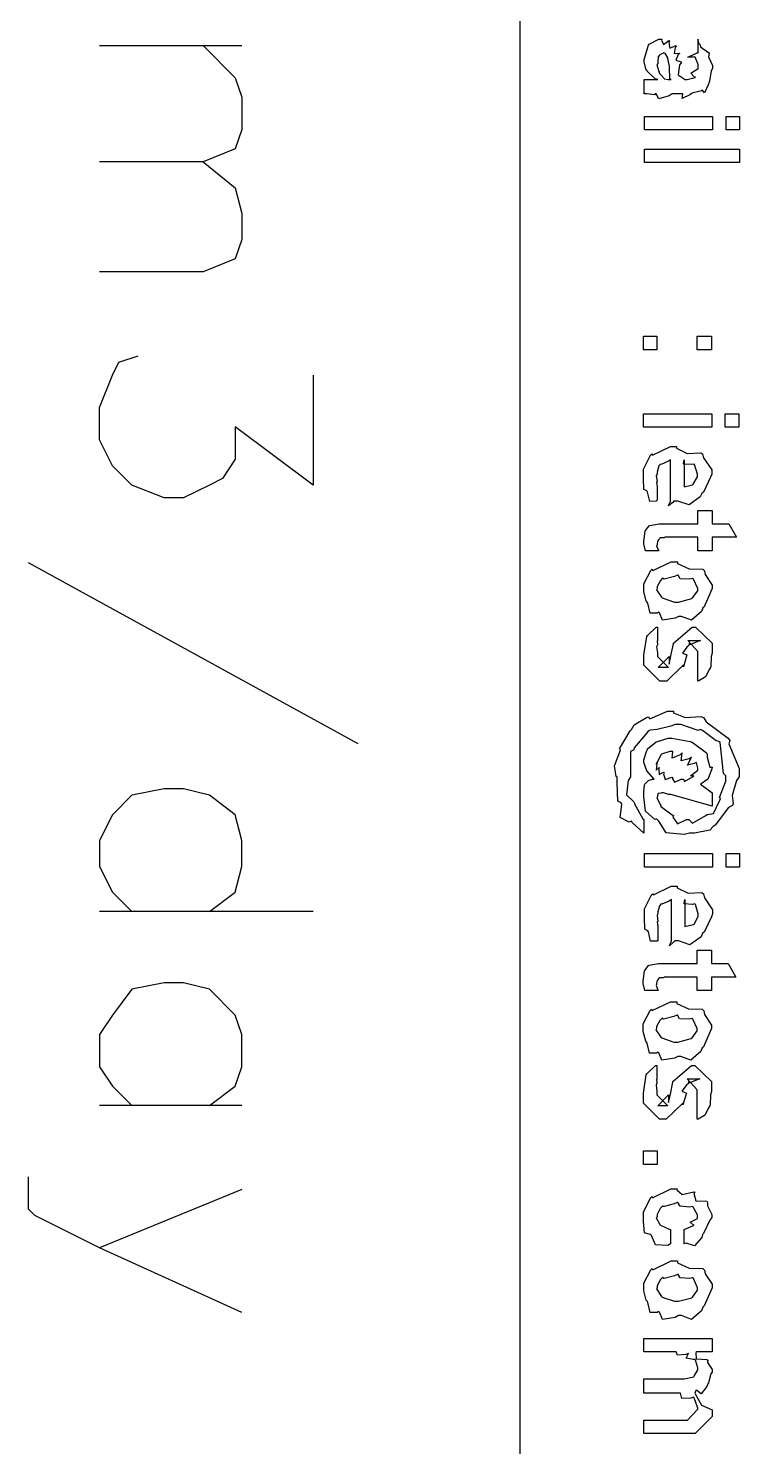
# Model space of a CAD drawing. Extents: x 0.2 to 11.6, y 0.3 to 16.2.
# Drawn here: x 1.4933 to 1.6766, y 0.8821 to 1.2477 of the extents above; entities that cross this region are included whole.
import ezdxf

# ---------------------------------------------------------------- set-up
doc = ezdxf.new("R2010")
doc.units = 0
doc.header["$MEASUREMENT"] = 0

msp = doc.modelspace()

# ---------------------------------------------------------------- linework, layer by layer
at = {"color": 0}
for p, q in [((1.62001, 0.531685), (1.62001, 4.18001)), ((1.51167, 1.24333), (1.54833, 1.24333)), ((1.53836, 1.24333), (1.54665, 1.23497)), ((1.65201, 1.23974), (1.6531, 1.24343)), ((1.6531, 1.24343), (1.65332, 1.24365)), ((1.65332, 1.24365), (1.65576, 1.24495)), ((1.65332, 1.24365), (1.65332, 1.24365)), ((1.65576, 1.24495), (1.65657, 1.24496)), ((1.65657, 1.24496), (1.65647, 1.24468)), ((1.65647, 1.24468), (1.65701, 1.2436)), ((1.65701, 1.2436), (1.65836, 1.24463)), ((1.65836, 1.24463), (1.65853, 1.24452)), ((1.65853, 1.24452), (1.65836, 1.24414)), ((1.65836, 1.24414), (1.65864, 1.24268)), ((1.65864, 1.24268), (1.66015, 1.24333)), ((1.66015, 1.24333), (1.66026, 1.24322)), ((1.6659, 1.24495), (1.66585, 1.24468)), ((1.66585, 1.24468), (1.66612, 1.24376)), ((1.6659, 1.24148), (1.6659, 1.24495)), ((1.66612, 1.24376), (1.66635, 1.24365)), ((1.66635, 1.24365), (1.6665, 1.243)), ((1.65201, 1.23909), (1.65201, 1.23974)), ((1.65201, 1.23974), (1.65201, 1.23974)), ((1.65565, 1.24045), (1.65549, 1.23915)), ((1.65593, 1.24083), (1.65565, 1.24045)), ((1.65597, 1.24094), (1.65593, 1.24083)), ((1.65679, 1.24127), (1.65597, 1.24094)), ((1.65701, 1.24148), (1.65679, 1.24127)), ((1.65707, 1.24148), (1.65701, 1.24148)), ((1.65739, 1.24127), (1.65707, 1.24148)), ((1.65744, 1.24127), (1.65739, 1.24127)), ((1.6575, 1.24121), (1.65744, 1.24127)), ((1.6581, 1.24018), (1.6575, 1.24121)), ((1.6581, 1.24007), (1.6581, 1.24018)), ((1.6581, 1.24018), (1.6581, 1.24018)), ((1.65847, 1.23823), (1.6581, 1.24007)), ((1.66, 1.24284), (1.65972, 1.24127)), ((1.65972, 1.24127), (1.66108, 1.24137)), ((1.66026, 1.24322), (1.66, 1.24284)), ((1.66075, 1.24099), (1.66015, 1.23953)), ((1.66114, 1.24127), (1.66075, 1.24099)), ((1.66108, 1.24137), (1.66114, 1.24127)), ((1.66325, 1.24029), (1.66564, 1.24143)), ((1.66461, 1.24029), (1.66325, 1.24029)), ((1.66504, 1.2404), (1.66461, 1.24029)), ((1.66515, 1.24029), (1.66504, 1.2404)), ((1.6659, 1.23844), (1.66515, 1.24029)), ((1.66564, 1.24143), (1.6659, 1.24148)), ((1.6665, 1.243), (1.66857, 1.24154)), ((1.66857, 1.24154), (1.66872, 1.24127)), ((1.66872, 1.24127), (1.66862, 1.24045)), ((1.66862, 1.24045), (1.6696, 1.23817)), ((1.6525, 1.23698), (1.65201, 1.23909)), ((1.65267, 1.23693), (1.6525, 1.23698)), ((1.65278, 1.23671), (1.65267, 1.23693)), ((1.65483, 1.23475), (1.65278, 1.23671)), ((1.65549, 1.23866), (1.65528, 1.23834)), ((1.65528, 1.23834), (1.65582, 1.23665)), ((1.65549, 1.23915), (1.65549, 1.23866)), ((1.65582, 1.23665), (1.65593, 1.23649)), ((1.65593, 1.23649), (1.65582, 1.23638)), ((1.65582, 1.23638), (1.65713, 1.23486)), ((1.65853, 1.23823), (1.65847, 1.23823)), ((1.65853, 1.23779), (1.65853, 1.23823)), ((1.65858, 1.23465), (1.65853, 1.23779)), ((1.66015, 1.23953), (1.66151, 1.23909)), ((1.66108, 1.23834), (1.66075, 1.23573)), ((1.66157, 1.23888), (1.66108, 1.23834)), ((1.66151, 1.23909), (1.66157, 1.23888)), ((1.66407, 1.23622), (1.6659, 1.23741)), ((1.66493, 1.23524), (1.66407, 1.23622)), ((1.6659, 1.23779), (1.6659, 1.23844)), ((1.6659, 1.23741), (1.6659, 1.23779)), ((1.66928, 1.23676), (1.66883, 1.2341)), ((1.6696, 1.23736), (1.66928, 1.23676)), ((1.6696, 1.23817), (1.6696, 1.23736)), ((1.54665, 1.23497), (1.54833, 1.22998)), ((1.65201, 1.23085), (1.65201, 1.23454)), ((1.65201, 1.23454), (1.65289, 1.23454)), ((1.65289, 1.23454), (1.65483, 1.23454)), ((1.65549, 1.23454), (1.65483, 1.23475)), ((1.65483, 1.23454), (1.65549, 1.23454)), ((1.65549, 1.23454), (1.65549, 1.23454)), ((1.65713, 1.23486), (1.65722, 1.23475)), ((1.65722, 1.23475), (1.65722, 1.23475)), ((1.65722, 1.23475), (1.65821, 1.23454)), ((1.65821, 1.23454), (1.65853, 1.23454)), ((1.65853, 1.23454), (1.65896, 1.23454)), ((1.65896, 1.23454), (1.65858, 1.23465)), ((1.65896, 1.23454), (1.65896, 1.23454)), ((1.66075, 1.23573), (1.66233, 1.23476)), ((1.66233, 1.23476), (1.66243, 1.23454)), ((1.66243, 1.23454), (1.66243, 1.23454)), ((1.66243, 1.23454), (1.66308, 1.23454)), ((1.66308, 1.23454), (1.66515, 1.23508)), ((1.66308, 1.23454), (1.66308, 1.23454)), ((1.66308, 1.23454), (1.66308, 1.23454)), ((1.66525, 1.23519), (1.66493, 1.23524)), ((1.66515, 1.23508), (1.66525, 1.23519)), ((1.66851, 1.23318), (1.66758, 1.23112)), ((1.66872, 1.23389), (1.66851, 1.23318)), ((1.66883, 1.2341), (1.66872, 1.23389)), ((1.54833, 1.22998), (1.54833, 1.22168)), ((1.65267, 1.23085), (1.65201, 1.23085)), ((1.65463, 1.23058), (1.65267, 1.23085)), ((1.65483, 1.23085), (1.65463, 1.23058)), ((1.65506, 1.23085), (1.65483, 1.23085)), ((1.65576, 1.2296), (1.65506, 1.23085)), ((1.65847, 1.23036), (1.65576, 1.2296)), ((1.65918, 1.23085), (1.65847, 1.23036)), ((1.662, 1.23085), (1.65918, 1.23085)), ((1.66178, 1.22966), (1.662, 1.23085)), ((1.66379, 1.23063), (1.66178, 1.22966)), ((1.662, 1.23085), (1.662, 1.23085)), ((1.66439, 1.23107), (1.66379, 1.23063)), ((1.66461, 1.23112), (1.66439, 1.23107)), ((1.66689, 1.23161), (1.66461, 1.23112)), ((1.66699, 1.23193), (1.66689, 1.23161)), ((1.66758, 1.23112), (1.66699, 1.23193)), ((1.66699, 1.23193), (1.66699, 1.23193)), ((1.65207, 1.22504), (1.66965, 1.22504)), ((1.65207, 1.22157), (1.65207, 1.22504)), ((1.65207, 1.22504), (1.65207, 1.22504)), ((1.66965, 1.22504), (1.66965, 1.22157)), ((1.67312, 1.22504), (1.6766, 1.22504)), ((1.67312, 1.22157), (1.67312, 1.22504)), ((1.67312, 1.22504), (1.67312, 1.22504)), ((1.6766, 1.22504), (1.6766, 1.22157)), ((1.54833, 1.22168), (1.54665, 1.21669)), ((1.66965, 1.22157), (1.65207, 1.22157)), ((1.6766, 1.22157), (1.67312, 1.22157)), ((1.54665, 1.21669), (1.53836, 1.21332)), ((1.65207, 1.21663), (1.6766, 1.21663)), ((1.65207, 1.21316), (1.65207, 1.21663)), ((1.65207, 1.21663), (1.65207, 1.21663)), ((1.6766, 1.21663), (1.6766, 1.21316)), ((1.53836, 1.21332), (1.51167, 1.21332)), ((1.53836, 1.21332), (1.54665, 1.20665)), ((1.6766, 1.21316), (1.65207, 1.21316)), ((1.54665, 1.20665), (1.54833, 1.19998)), ((1.54833, 1.19998), (1.54833, 1.19331)), ((1.54833, 1.19331), (1.54665, 1.18831)), ((1.53836, 1.185), (1.51167, 1.185)), ((1.54665, 1.18831), (1.53836, 1.185)), ((1.65181, 1.16835), (1.65528, 1.16835)), ((1.65181, 1.16488), (1.65181, 1.16835)), ((1.65181, 1.16835), (1.65181, 1.16835)), ((1.65528, 1.16835), (1.65528, 1.16488)), ((1.66569, 1.16835), (1.66938, 1.16835)), ((1.66569, 1.16488), (1.66569, 1.16835)), ((1.66569, 1.16835), (1.66569, 1.16835)), ((1.66938, 1.16835), (1.66938, 1.16488)), ((1.51665, 1.16168), (1.52165, 1.16336)), ((1.65528, 1.16488), (1.65181, 1.16488)), ((1.66938, 1.16488), (1.66569, 1.16488)), ((1.51497, 1.15831), (1.51665, 1.16168)), ((1.51167, 1.15001), (1.51497, 1.15831)), ((1.56668, 1.15831), (1.56668, 1.12999)), ((1.51167, 1.14166), (1.51167, 1.15001)), ((1.65186, 1.14838), (1.66943, 1.14838)), ((1.65186, 1.14491), (1.65186, 1.14838)), ((1.65186, 1.14838), (1.65186, 1.14838)), ((1.66943, 1.14838), (1.66943, 1.14491)), ((1.6729, 1.14838), (1.67637, 1.14838)), ((1.6729, 1.14491), (1.6729, 1.14838)), ((1.6729, 1.14838), (1.6729, 1.14838)), ((1.67637, 1.14838), (1.67637, 1.14491)), ((1.56668, 1.12999), (1.54665, 1.14502)), ((1.54665, 1.14502), (1.54665, 1.13666)), ((1.66943, 1.14491), (1.65186, 1.14491)), ((1.67637, 1.14491), (1.6729, 1.14491)), ((1.51497, 1.13498), (1.51167, 1.14166)), ((1.65186, 1.13412), (1.65365, 1.1377)), ((1.65365, 1.1377), (1.65403, 1.13802)), ((1.65403, 1.13802), (1.65419, 1.13775)), ((1.65419, 1.13775), (1.65875, 1.13997)), ((1.65875, 1.13997), (1.66032, 1.13998)), ((1.66032, 1.13998), (1.66032, 1.13954)), ((1.66032, 1.13954), (1.66308, 1.13818)), ((1.66308, 1.13818), (1.66661, 1.13835)), ((1.66661, 1.13835), (1.66704, 1.13802)), ((1.66704, 1.13802), (1.66732, 1.13699)), ((1.52001, 1.12999), (1.51497, 1.13498)), ((1.54665, 1.13666), (1.54335, 1.13167)), ((1.65186, 1.13281), (1.65186, 1.13412)), ((1.65576, 1.13493), (1.65533, 1.13336)), ((1.65619, 1.13542), (1.65576, 1.13493)), ((1.65636, 1.13531), (1.65619, 1.13542)), ((1.65619, 1.13542), (1.65619, 1.13542)), ((1.65826, 1.13612), (1.65636, 1.13531)), ((1.65881, 1.1365), (1.65826, 1.13612)), ((1.65881, 1.12587), (1.65881, 1.1365)), ((1.66211, 1.13542), (1.66228, 1.1365)), ((1.66422, 1.13526), (1.66211, 1.13542)), ((1.66228, 1.1365), (1.66228, 1.12956)), ((1.66228, 1.1365), (1.66228, 1.1365)), ((1.66228, 1.1365), (1.66228, 1.1365)), ((1.66488, 1.13542), (1.66422, 1.13526)), ((1.66499, 1.13526), (1.66488, 1.13542)), ((1.66575, 1.13281), (1.66499, 1.13526)), ((1.66732, 1.13699), (1.66943, 1.1339)), ((1.66943, 1.1339), (1.66943, 1.13281)), ((1.52832, 1.12668), (1.52001, 1.12999)), ((1.53999, 1.12999), (1.53331, 1.12668)), ((1.54335, 1.13167), (1.53999, 1.12999)), ((1.65186, 1.13184), (1.65186, 1.13281)), ((1.65196, 1.12885), (1.65186, 1.13184)), ((1.65533, 1.13281), (1.65511, 1.13249)), ((1.65511, 1.13249), (1.65533, 1.13086)), ((1.65533, 1.13086), (1.65517, 1.13075)), ((1.65517, 1.13075), (1.65533, 1.12956)), ((1.65533, 1.13336), (1.65533, 1.13281)), ((1.65533, 1.13086), (1.65533, 1.13086)), ((1.66228, 1.12956), (1.6645, 1.1301)), ((1.6645, 1.1301), (1.66465, 1.13021)), ((1.66465, 1.13021), (1.66575, 1.13216)), ((1.66465, 1.13021), (1.66465, 1.13021)), ((1.66575, 1.13216), (1.66575, 1.13281)), ((1.66575, 1.13281), (1.66575, 1.13281)), ((1.66911, 1.13205), (1.66726, 1.12814)), ((1.66943, 1.13281), (1.66911, 1.13205)), ((1.53331, 1.12668), (1.52832, 1.12668)), ((1.65272, 1.12847), (1.65196, 1.12885)), ((1.65289, 1.1282), (1.65272, 1.12847)), ((1.65272, 1.12847), (1.65272, 1.12847)), ((1.65343, 1.12576), (1.65289, 1.1282)), ((1.65533, 1.12956), (1.65533, 1.12608)), ((1.65533, 1.12956), (1.65533, 1.12956)), ((1.65533, 1.12956), (1.65533, 1.12956)), ((1.66228, 1.12956), (1.66228, 1.12956)), ((1.66644, 1.12695), (1.66357, 1.12489)), ((1.66683, 1.12782), (1.66644, 1.12695)), ((1.66726, 1.12814), (1.66683, 1.12782)), ((1.65511, 1.12581), (1.65343, 1.12576)), ((1.65533, 1.12608), (1.65511, 1.12581)), ((1.65831, 1.12462), (1.65881, 1.12587)), ((1.65935, 1.12554), (1.65831, 1.12462)), ((1.65881, 1.12587), (1.65881, 1.12587)), ((1.65967, 1.12587), (1.65935, 1.12554)), ((1.66064, 1.12587), (1.65967, 1.12587)), ((1.66357, 1.12489), (1.66064, 1.12587)), ((1.66581, 1.12001), (1.66581, 1.12348)), ((1.66581, 1.12348), (1.66949, 1.12348)), ((1.66949, 1.12348), (1.66949, 1.12001)), ((1.65235, 1.11827), (1.65332, 1.11952)), ((1.65332, 1.11952), (1.65343, 1.11958)), ((1.65343, 1.11958), (1.65588, 1.12001)), ((1.65343, 1.11958), (1.65343, 1.11958)), ((1.65588, 1.12001), (1.65668, 1.12001)), ((1.65668, 1.12001), (1.66581, 1.12001)), ((1.66949, 1.12001), (1.67383, 1.12001)), ((1.67383, 1.12001), (1.67578, 1.11654)), ((1.65192, 1.11545), (1.65224, 1.11811)), ((1.65192, 1.11486), (1.65192, 1.11545)), ((1.65192, 1.11545), (1.65192, 1.11545)), ((1.65224, 1.11811), (1.65235, 1.11827)), ((1.65235, 1.11827), (1.65235, 1.11827)), ((1.65543, 1.11545), (1.65539, 1.1148)), ((1.6556, 1.11567), (1.65543, 1.11545)), ((1.65593, 1.11616), (1.6556, 1.11578)), ((1.6556, 1.11578), (1.6556, 1.11567)), ((1.65603, 1.11632), (1.65593, 1.11616)), ((1.65608, 1.11637), (1.65603, 1.11632)), ((1.65713, 1.11637), (1.65608, 1.11637)), ((1.65733, 1.11654), (1.65713, 1.11637)), ((1.66581, 1.11654), (1.65733, 1.11654)), ((1.66581, 1.11306), (1.66581, 1.11654)), ((1.67578, 1.11654), (1.66949, 1.11654)), ((1.66949, 1.11654), (1.66949, 1.11306)), ((1.65235, 1.11306), (1.65192, 1.11486)), ((1.65582, 1.11306), (1.65235, 1.11306)), ((1.65235, 1.11306), (1.65235, 1.11306)), ((1.65539, 1.11458), (1.65522, 1.11437)), ((1.65522, 1.11437), (1.65571, 1.11323)), ((1.65539, 1.1148), (1.65539, 1.11458)), ((1.65571, 1.11323), (1.65582, 1.11306)), ((1.65582, 1.11306), (1.65582, 1.11306)), ((1.66949, 1.11306), (1.66581, 1.11306)), ((1.57835, 1.06331), (1.49333, 1.10997)), ((1.65369, 1.10797), (1.65408, 1.10829)), ((1.65408, 1.10829), (1.65424, 1.10796)), ((1.65424, 1.10796), (1.65896, 1.11024)), ((1.65896, 1.11024), (1.66058, 1.11024)), ((1.66058, 1.11024), (1.6606, 1.10975)), ((1.66058, 1.11024), (1.66058, 1.11024)), ((1.6606, 1.10975), (1.66357, 1.1084)), ((1.66357, 1.1084), (1.66715, 1.10829)), ((1.66715, 1.10829), (1.66754, 1.10786)), ((1.6519, 1.1033), (1.65192, 1.10455)), ((1.65192, 1.10455), (1.65369, 1.10797)), ((1.65619, 1.10541), (1.65537, 1.10384)), ((1.65668, 1.1059), (1.65619, 1.10541)), ((1.65674, 1.10596), (1.65668, 1.1059)), ((1.65717, 1.10574), (1.65674, 1.10596)), ((1.65978, 1.10639), (1.65717, 1.10574)), ((1.6606, 1.10677), (1.65978, 1.10639)), ((1.66075, 1.10677), (1.6606, 1.10677)), ((1.6606, 1.10677), (1.6606, 1.10677)), ((1.66124, 1.10585), (1.66075, 1.10677)), ((1.66374, 1.10574), (1.66124, 1.10585)), ((1.6645, 1.1059), (1.66374, 1.10574)), ((1.66471, 1.10574), (1.6645, 1.1059)), ((1.66581, 1.1033), (1.66471, 1.10574)), ((1.66754, 1.10786), (1.66769, 1.10693)), ((1.66769, 1.10693), (1.66949, 1.10422)), ((1.65192, 1.10254), (1.6519, 1.1033)), ((1.65256, 1.1001), (1.65192, 1.10254)), ((1.65539, 1.1033), (1.65517, 1.10303)), ((1.65517, 1.10303), (1.65647, 1.10107)), ((1.65537, 1.10384), (1.65539, 1.1033)), ((1.65647, 1.10107), (1.65668, 1.10091)), ((1.65668, 1.10091), (1.65668, 1.10091)), ((1.65668, 1.10091), (1.65978, 1.09983)), ((1.66081, 1.09983), (1.66428, 1.10075)), ((1.66428, 1.10075), (1.6645, 1.10091)), ((1.6645, 1.10091), (1.66581, 1.1027)), ((1.6645, 1.10091), (1.6645, 1.10091)), ((1.66581, 1.1027), (1.66581, 1.1033)), ((1.66581, 1.1033), (1.66581, 1.1033)), ((1.66917, 1.10254), (1.66749, 1.09863)), ((1.66949, 1.1033), (1.66917, 1.10254)), ((1.66949, 1.10422), (1.66949, 1.1033)), ((1.65278, 1.09983), (1.65256, 1.1001)), ((1.65294, 1.09955), (1.65278, 1.09983)), ((1.65354, 1.09695), (1.65294, 1.09955)), ((1.6556, 1.09722), (1.65537, 1.09695)), ((1.65593, 1.09706), (1.6556, 1.09722)), ((1.65674, 1.09516), (1.65593, 1.09706)), ((1.65978, 1.09983), (1.66081, 1.09983)), ((1.66081, 1.09983), (1.66081, 1.09983)), ((1.66678, 1.09738), (1.66422, 1.09516)), ((1.6671, 1.09831), (1.66678, 1.09738)), ((1.66749, 1.09863), (1.6671, 1.09831)), ((1.65537, 1.09695), (1.65354, 1.09695)), ((1.65511, 1.09332), (1.65543, 1.09337)), ((1.65543, 1.09337), (1.65543, 1.0899)), ((1.65543, 1.09337), (1.65543, 1.09337)), ((1.66, 1.09565), (1.65674, 1.09516)), ((1.65956, 1.08925), (1.66433, 1.09337)), ((1.66081, 1.09614), (1.66, 1.09565)), ((1.66163, 1.09614), (1.66081, 1.09614)), ((1.66422, 1.09516), (1.66163, 1.09614)), ((1.66433, 1.09337), (1.66521, 1.09337)), ((1.66521, 1.09337), (1.66954, 1.08925)), ((1.65196, 1.08621), (1.65267, 1.09093)), ((1.65267, 1.09093), (1.65283, 1.0912)), ((1.65283, 1.0912), (1.65511, 1.09332)), ((1.65283, 1.0912), (1.65283, 1.0912)), ((1.65543, 1.0899), (1.65533, 1.08968)), ((1.66585, 1.08708), (1.66325, 1.0899)), ((1.66325, 1.0899), (1.66456, 1.0899)), ((1.6665, 1.0899), (1.66368, 1.08881)), ((1.66456, 1.0899), (1.6665, 1.0899)), ((1.65196, 1.0836), (1.65196, 1.08621)), ((1.65196, 1.08621), (1.65196, 1.08621)), ((1.65543, 1.08882), (1.65522, 1.08827)), ((1.65522, 1.08827), (1.65543, 1.08675)), ((1.65533, 1.08968), (1.65543, 1.08903)), ((1.65543, 1.08903), (1.65543, 1.08882)), ((1.65543, 1.08675), (1.65543, 1.08621)), ((1.65543, 1.08621), (1.65543, 1.08577)), ((1.6589, 1.08599), (1.65956, 1.08903)), ((1.65956, 1.08903), (1.65956, 1.08925)), ((1.66297, 1.08822), (1.66189, 1.0867)), ((1.66189, 1.0867), (1.66303, 1.08626)), ((1.66303, 1.08621), (1.66217, 1.08317)), ((1.66347, 1.08859), (1.66297, 1.08822)), ((1.66303, 1.08626), (1.66303, 1.08621)), ((1.66368, 1.08925), (1.66347, 1.08859)), ((1.66368, 1.08881), (1.66368, 1.08925)), ((1.66585, 1.08642), (1.66585, 1.08708)), ((1.66585, 1.08583), (1.66585, 1.08642)), ((1.66954, 1.08664), (1.66928, 1.08583)), ((1.66954, 1.08925), (1.66954, 1.08664)), ((1.65608, 1.07948), (1.65196, 1.0836)), ((1.65543, 1.08577), (1.65826, 1.08296)), ((1.65565, 1.08296), (1.65847, 1.08577)), ((1.65717, 1.08295), (1.65565, 1.08296)), ((1.65826, 1.08296), (1.65717, 1.08295)), ((1.66217, 1.08361), (1.65782, 1.07948)), ((1.65847, 1.08382), (1.6589, 1.08599)), ((1.65847, 1.08577), (1.65847, 1.08382)), ((1.66217, 1.08317), (1.66217, 1.08361)), ((1.66585, 1.08404), (1.66585, 1.08583)), ((1.66585, 1.08377), (1.66585, 1.08404)), ((1.66585, 1.08404), (1.66585, 1.08404)), ((1.66585, 1.08295), (1.66585, 1.08377)), ((1.66585, 1.07948), (1.66585, 1.08295)), ((1.66585, 1.08295), (1.66585, 1.08295)), ((1.66872, 1.08241), (1.66792, 1.08067)), ((1.66911, 1.08295), (1.66872, 1.08241)), ((1.66917, 1.08322), (1.66911, 1.08295)), ((1.66928, 1.08583), (1.66917, 1.08322)), ((1.65761, 1.07948), (1.65608, 1.07948)), ((1.65782, 1.07948), (1.65761, 1.07948)), ((1.66607, 1.07954), (1.66585, 1.07948)), ((1.66754, 1.08035), (1.66607, 1.07954)), ((1.66781, 1.08057), (1.66754, 1.08035)), ((1.66792, 1.08067), (1.66781, 1.08057)), ((1.65343, 1.06972), (1.65799, 1.07173)), ((1.65799, 1.07173), (1.65956, 1.07173)), ((1.65956, 1.07173), (1.65956, 1.07129)), ((1.64871, 1.06695), (1.64942, 1.0682)), ((1.64942, 1.0682), (1.65261, 1.07004)), ((1.65261, 1.07004), (1.65306, 1.0702)), ((1.65306, 1.0702), (1.65343, 1.06972)), ((1.6589, 1.06782), (1.65539, 1.067)), ((1.66, 1.06825), (1.6589, 1.06782)), ((1.65956, 1.07129), (1.6626, 1.07004)), ((1.66146, 1.06825), (1.66, 1.06825)), ((1.6659, 1.06673), (1.66146, 1.06825)), ((1.6626, 1.07004), (1.66672, 1.07031)), ((1.66672, 1.07031), (1.66738, 1.06999)), ((1.66738, 1.06999), (1.66797, 1.06896)), ((1.66797, 1.06896), (1.67367, 1.06478)), ((1.64561, 1.06201), (1.64839, 1.06662)), ((1.64839, 1.06662), (1.64871, 1.06695)), ((1.64871, 1.06695), (1.64871, 1.06695)), ((1.65246, 1.06581), (1.64947, 1.06228)), ((1.65306, 1.06652), (1.65246, 1.06581)), ((1.65354, 1.06679), (1.65306, 1.06652)), ((1.65539, 1.067), (1.65354, 1.06679)), ((1.65543, 1.06391), (1.65821, 1.06478)), ((1.65821, 1.06478), (1.65913, 1.06478)), ((1.65913, 1.06478), (1.65913, 1.06478)), ((1.65913, 1.06478), (1.6639, 1.06391)), ((1.6665, 1.06695), (1.6659, 1.06673)), ((1.66704, 1.06673), (1.6665, 1.06695)), ((1.67057, 1.06402), (1.66704, 1.06673)), ((1.67367, 1.06478), (1.6741, 1.06413)), ((1.6741, 1.06413), (1.67378, 1.06326)), ((1.64437, 1.05762), (1.64572, 1.06125)), ((1.64589, 1.06174), (1.64561, 1.06201)), ((1.64572, 1.06125), (1.64589, 1.06174)), ((1.64936, 1.06174), (1.64849, 1.06131)), ((1.64849, 1.06131), (1.64849, 1.05642)), ((1.64947, 1.06228), (1.64936, 1.06174)), ((1.65196, 1.05914), (1.65267, 1.06153)), ((1.65267, 1.06153), (1.65283, 1.06174)), ((1.65283, 1.06174), (1.65289, 1.06196)), ((1.65289, 1.06196), (1.65511, 1.0638)), ((1.65511, 1.0638), (1.65543, 1.06391)), ((1.65543, 1.06391), (1.65543, 1.06391)), ((1.65647, 1.0606), (1.65631, 1.06044)), ((1.65858, 1.06131), (1.65647, 1.0606)), ((1.65935, 1.06131), (1.65858, 1.06131)), ((1.65924, 1.05957), (1.65935, 1.06131)), ((1.65935, 1.06131), (1.65935, 1.06131)), ((1.65935, 1.06131), (1.65935, 1.06131)), ((1.66174, 1.06087), (1.66124, 1.06044)), ((1.66151, 1.05887), (1.66178, 1.06087)), ((1.66178, 1.06087), (1.66174, 1.06087)), ((1.6639, 1.06391), (1.66433, 1.0637)), ((1.66433, 1.0637), (1.66433, 1.0637)), ((1.66433, 1.0637), (1.66803, 1.06098)), ((1.66803, 1.06098), (1.66824, 1.06066)), ((1.66824, 1.06066), (1.66824, 1.05984)), ((1.67128, 1.06391), (1.67057, 1.06402)), ((1.67156, 1.06364), (1.67128, 1.06391)), ((1.67242, 1.05561), (1.67156, 1.06364)), ((1.67378, 1.06326), (1.67649, 1.05691)), ((1.64481, 1.05485), (1.64437, 1.05762)), ((1.65196, 1.05848), (1.65196, 1.05914)), ((1.65196, 1.05914), (1.65196, 1.05914)), ((1.65261, 1.05654), (1.65196, 1.05848)), ((1.65603, 1.05984), (1.65506, 1.058)), ((1.65506, 1.058), (1.65543, 1.0587)), ((1.65528, 1.05821), (1.65506, 1.05648)), ((1.65506, 1.05648), (1.65588, 1.05718)), ((1.65543, 1.0587), (1.65528, 1.05821)), ((1.65543, 1.0587), (1.65543, 1.0587)), ((1.65588, 1.05718), (1.65576, 1.0568)), ((1.65576, 1.0568), (1.65588, 1.05534)), ((1.65588, 1.05718), (1.65588, 1.05718)), ((1.65631, 1.06044), (1.65603, 1.05984)), ((1.66124, 1.06044), (1.65924, 1.05957)), ((1.66357, 1.05941), (1.66151, 1.05887)), ((1.66314, 1.05778), (1.66417, 1.05973)), ((1.66493, 1.05821), (1.66314, 1.05778)), ((1.66411, 1.05979), (1.66357, 1.05941)), ((1.66417, 1.05973), (1.66411, 1.05979)), ((1.66542, 1.05849), (1.66493, 1.05821)), ((1.66547, 1.05838), (1.66542, 1.05849)), ((1.66585, 1.05697), (1.66547, 1.05838)), ((1.66585, 1.05648), (1.66585, 1.05697)), ((1.66585, 1.05697), (1.66585, 1.05697)), ((1.66824, 1.05984), (1.66889, 1.05729)), ((1.66889, 1.05729), (1.66954, 1.05724)), ((1.66954, 1.05718), (1.66932, 1.05659)), ((1.66954, 1.05724), (1.66954, 1.05718)), ((1.67649, 1.05691), (1.67649, 1.0548)), ((1.64501, 1.0548), (1.64481, 1.05485)), ((1.64501, 1.05322), (1.64501, 1.0548)), ((1.64524, 1.0485), (1.64501, 1.05322)), ((1.64785, 1.05387), (1.64746, 1.05013)), ((1.64849, 1.0548), (1.64785, 1.05387)), ((1.64849, 1.05642), (1.64849, 1.0548)), ((1.65218, 1.05284), (1.65315, 1.05387)), ((1.65272, 1.05632), (1.65261, 1.05654)), ((1.65261, 1.05654), (1.65261, 1.05654)), ((1.65457, 1.05415), (1.65272, 1.05632)), ((1.65315, 1.05387), (1.65326, 1.05393)), ((1.65326, 1.05393), (1.65424, 1.05414)), ((1.65326, 1.05393), (1.65326, 1.05393)), ((1.65424, 1.05414), (1.65457, 1.05415)), ((1.65457, 1.05415), (1.65457, 1.05415)), ((1.65457, 1.05415), (1.65457, 1.05415)), ((1.65588, 1.05534), (1.65701, 1.05599)), ((1.65701, 1.05599), (1.65717, 1.05588)), ((1.65717, 1.05588), (1.65701, 1.05556)), ((1.65701, 1.05556), (1.65744, 1.05409)), ((1.65744, 1.05409), (1.65913, 1.05469)), ((1.65913, 1.05469), (1.65935, 1.05458)), ((1.65935, 1.05458), (1.65924, 1.05442)), ((1.65924, 1.05442), (1.65983, 1.05339)), ((1.65983, 1.05339), (1.66157, 1.05414)), ((1.66157, 1.05414), (1.66217, 1.05414)), ((1.66217, 1.05414), (1.66211, 1.05414)), ((1.66211, 1.05414), (1.66238, 1.05355)), ((1.66238, 1.05355), (1.66461, 1.0549)), ((1.66396, 1.05501), (1.66585, 1.05648)), ((1.66461, 1.05496), (1.66396, 1.05501)), ((1.66461, 1.0549), (1.66476, 1.05501)), ((1.66476, 1.05501), (1.66461, 1.05496)), ((1.6684, 1.0542), (1.66672, 1.05295)), ((1.66868, 1.0548), (1.6684, 1.0542)), ((1.66878, 1.05501), (1.66868, 1.0548)), ((1.66932, 1.05659), (1.66878, 1.05501)), ((1.67144, 1.04948), (1.67301, 1.05366)), ((1.67301, 1.05501), (1.67242, 1.05561)), ((1.67301, 1.05366), (1.67301, 1.05501)), ((1.67578, 1.05382), (1.67469, 1.04997)), ((1.67649, 1.0548), (1.67578, 1.05382)), ((1.52001, 1.05002), (1.51497, 1.04498)), ((1.52832, 1.05165), (1.52001, 1.05002)), ((1.53331, 1.05165), (1.52832, 1.05165)), ((1.53999, 1.05002), (1.53331, 1.05165)), ((1.54665, 1.04498), (1.53999, 1.05002)), ((1.64746, 1.05013), (1.64936, 1.04834)), ((1.65196, 1.05089), (1.65213, 1.05273)), ((1.65196, 1.0497), (1.65196, 1.05089)), ((1.65196, 1.05089), (1.65196, 1.05089)), ((1.65235, 1.04595), (1.65196, 1.0497)), ((1.65213, 1.05273), (1.65218, 1.05284)), ((1.65218, 1.05284), (1.65218, 1.05284)), ((1.65543, 1.04959), (1.65528, 1.04943)), ((1.65549, 1.05035), (1.65543, 1.04981)), ((1.65543, 1.04981), (1.65543, 1.04959)), ((1.65565, 1.05046), (1.65549, 1.05035)), ((1.65571, 1.05051), (1.65565, 1.05046)), ((1.65631, 1.05057), (1.65571, 1.05051)), ((1.65653, 1.05067), (1.65631, 1.05057)), ((1.65696, 1.05067), (1.65653, 1.05067)), ((1.65831, 1.05019), (1.65696, 1.05067)), ((1.6589, 1.05024), (1.65831, 1.05019)), ((1.66954, 1.0472), (1.6589, 1.05024)), ((1.66672, 1.05295), (1.6665, 1.05284)), ((1.6665, 1.05284), (1.66954, 1.05067)), ((1.66954, 1.05067), (1.66954, 1.0472)), ((1.67171, 1.04916), (1.67144, 1.04948)), ((1.67469, 1.04997), (1.67497, 1.04791)), ((1.64611, 1.04807), (1.64524, 1.0485)), ((1.64583, 1.04427), (1.64621, 1.04764)), ((1.64621, 1.04764), (1.64611, 1.04807)), ((1.64936, 1.04834), (1.64958, 1.04785)), ((1.64958, 1.04785), (1.64953, 1.04785)), ((1.64953, 1.04785), (1.65169, 1.04395)), ((1.65479, 1.04378), (1.65235, 1.04595)), ((1.65528, 1.04943), (1.65614, 1.04763)), ((1.65614, 1.04763), (1.65631, 1.04742)), ((1.65631, 1.04742), (1.65619, 1.04725)), ((1.65619, 1.04725), (1.65924, 1.04498)), ((1.66986, 1.0453), (1.6715, 1.04872)), ((1.67372, 1.04688), (1.67031, 1.04232)), ((1.6715, 1.04872), (1.67171, 1.04916)), ((1.67475, 1.04742), (1.67372, 1.04688)), ((1.67497, 1.04791), (1.67475, 1.04742)), ((1.51497, 1.04498), (1.51167, 1.03836)), ((1.54833, 1.03836), (1.54665, 1.04498)), ((1.64817, 1.04308), (1.64583, 1.04427)), ((1.64871, 1.0433), (1.64817, 1.04308)), ((1.64893, 1.04297), (1.64871, 1.0433)), ((1.65196, 1.04026), (1.64893, 1.04297)), ((1.65169, 1.04395), (1.65196, 1.04373)), ((1.65196, 1.04373), (1.65196, 1.04026)), ((1.65522, 1.04395), (1.65479, 1.04378)), ((1.65582, 1.04335), (1.65522, 1.04395)), ((1.65767, 1.04037), (1.65582, 1.04335)), ((1.65924, 1.04498), (1.65956, 1.04481)), ((1.65956, 1.04481), (1.6594, 1.04438)), ((1.6594, 1.04438), (1.6606, 1.04264)), ((1.6606, 1.04264), (1.66287, 1.04373)), ((1.66287, 1.04373), (1.66368, 1.04373)), ((1.66368, 1.04373), (1.66362, 1.04367)), ((1.66362, 1.04367), (1.6645, 1.04281)), ((1.6645, 1.04281), (1.66786, 1.04482)), ((1.66786, 1.04482), (1.66824, 1.04503)), ((1.66824, 1.04503), (1.66986, 1.0453)), ((1.66824, 1.04503), (1.66824, 1.04503)), ((1.67031, 1.04232), (1.66976, 1.04199)), ((1.65196, 1.04026), (1.65196, 1.04026)), ((1.66233, 1.03988), (1.65767, 1.04037)), ((1.66368, 1.04026), (1.66233, 1.03988)), ((1.66499, 1.04026), (1.66368, 1.04026)), ((1.66894, 1.04102), (1.66499, 1.04026)), ((1.66976, 1.04199), (1.66894, 1.04102)), ((1.51167, 1.03836), (1.51167, 1.03168)), ((1.54833, 1.03168), (1.54833, 1.03836)), ((1.65207, 1.03499), (1.66965, 1.03499)), ((1.65207, 1.03152), (1.65207, 1.03499)), ((1.65207, 1.03499), (1.65207, 1.03499)), ((1.66965, 1.03499), (1.66965, 1.03152)), ((1.67312, 1.03499), (1.6766, 1.03499)), ((1.67312, 1.03152), (1.67312, 1.03499)), ((1.67312, 1.03499), (1.67312, 1.03499)), ((1.6766, 1.03499), (1.6766, 1.03152)), ((1.51167, 1.03168), (1.51497, 1.02501)), ((1.54665, 1.02501), (1.54833, 1.03168)), ((1.66965, 1.03152), (1.65207, 1.03152)), ((1.6766, 1.03152), (1.67312, 1.03152)), ((1.51497, 1.02501), (1.52001, 1.02002)), ((1.53999, 1.02002), (1.54665, 1.02501)), ((1.65207, 1.02073), (1.65386, 1.02431)), ((1.65386, 1.02431), (1.65424, 1.02463)), ((1.65424, 1.02463), (1.6544, 1.02436)), ((1.6544, 1.02436), (1.65896, 1.02658)), ((1.65896, 1.02658), (1.66054, 1.02658)), ((1.66054, 1.02658), (1.66054, 1.02615)), ((1.66054, 1.02615), (1.66331, 1.0248)), ((1.66331, 1.0248), (1.66683, 1.02496)), ((1.66683, 1.02496), (1.66726, 1.02463)), ((1.66726, 1.02463), (1.66754, 1.0236)), ((1.65207, 1.01942), (1.65207, 1.02073)), ((1.65597, 1.02154), (1.65554, 1.01997)), ((1.65642, 1.02203), (1.65597, 1.02154)), ((1.65657, 1.02192), (1.65642, 1.02203)), ((1.65642, 1.02203), (1.65642, 1.02203)), ((1.65847, 1.02273), (1.65657, 1.02192)), ((1.65901, 1.02311), (1.65847, 1.02273)), ((1.65901, 1.01248), (1.65901, 1.02311)), ((1.66233, 1.02203), (1.66249, 1.02311)), ((1.66444, 1.02186), (1.66233, 1.02203)), ((1.66249, 1.02311), (1.66249, 1.01617)), ((1.66249, 1.02311), (1.66249, 1.02311)), ((1.66249, 1.02311), (1.66249, 1.02311)), ((1.6651, 1.02203), (1.66444, 1.02186)), ((1.66521, 1.02187), (1.6651, 1.02203)), ((1.66596, 1.01942), (1.66521, 1.02187)), ((1.66754, 1.0236), (1.66965, 1.02051)), ((1.66965, 1.02051), (1.66965, 1.01942)), ((1.56668, 1.02002), (1.51167, 1.02002)), ((1.65207, 1.01845), (1.65207, 1.01942)), ((1.65218, 1.01546), (1.65207, 1.01845)), ((1.65554, 1.01942), (1.65533, 1.0191)), ((1.65533, 1.0191), (1.65554, 1.01747)), ((1.65554, 1.01747), (1.65539, 1.01736)), ((1.65539, 1.01736), (1.65554, 1.01617)), ((1.65554, 1.01997), (1.65554, 1.01942)), ((1.65554, 1.01747), (1.65554, 1.01747)), ((1.66249, 1.01617), (1.66471, 1.01671)), ((1.66471, 1.01671), (1.66488, 1.01682)), ((1.66488, 1.01682), (1.66596, 1.01877)), ((1.66488, 1.01682), (1.66488, 1.01682)), ((1.66596, 1.01877), (1.66596, 1.01942)), ((1.66596, 1.01942), (1.66596, 1.01942)), ((1.66932, 1.01866), (1.66749, 1.01476)), ((1.66965, 1.01942), (1.66932, 1.01866)), ((1.65294, 1.01508), (1.65218, 1.01546)), ((1.6531, 1.01481), (1.65294, 1.01508)), ((1.65294, 1.01508), (1.65294, 1.01508)), ((1.65365, 1.01237), (1.6531, 1.01481)), ((1.65554, 1.01617), (1.65554, 1.0127)), ((1.65554, 1.01617), (1.65554, 1.01617)), ((1.65554, 1.01617), (1.65554, 1.01617)), ((1.66249, 1.01617), (1.66249, 1.01617)), ((1.66667, 1.01356), (1.66379, 1.0115)), ((1.66704, 1.01443), (1.66667, 1.01356)), ((1.66749, 1.01476), (1.66704, 1.01443)), ((1.65533, 1.01242), (1.65365, 1.01237)), ((1.65554, 1.0127), (1.65533, 1.01242)), ((1.65853, 1.01123), (1.65901, 1.01248)), ((1.65956, 1.01215), (1.65853, 1.01123)), ((1.65901, 1.01248), (1.65901, 1.01248)), ((1.65989, 1.01248), (1.65956, 1.01215)), ((1.66086, 1.01248), (1.65989, 1.01248)), ((1.66379, 1.0115), (1.66086, 1.01248)), ((1.66564, 1.00662), (1.66564, 1.01009)), ((1.66564, 1.01009), (1.66932, 1.01009)), ((1.66932, 1.01009), (1.66932, 1.00662)), ((1.65218, 1.00488), (1.65315, 1.00613)), ((1.65315, 1.00613), (1.65326, 1.00619)), ((1.65326, 1.00619), (1.65571, 1.00662)), ((1.65326, 1.00619), (1.65326, 1.00619)), ((1.65571, 1.00662), (1.65653, 1.00662)), ((1.65653, 1.00662), (1.66564, 1.00662)), ((1.66932, 1.00662), (1.67367, 1.00662)), ((1.67367, 1.00662), (1.67562, 1.00315)), ((1.65175, 1.00206), (1.65207, 1.00472)), ((1.65175, 1.00147), (1.65175, 1.00206)), ((1.65175, 1.00206), (1.65175, 1.00206)), ((1.65207, 1.00472), (1.65218, 1.00488)), ((1.65218, 1.00488), (1.65218, 1.00488)), ((1.65528, 1.00206), (1.65522, 1.00141)), ((1.65543, 1.00228), (1.65528, 1.00206)), ((1.65576, 1.00277), (1.65543, 1.00239)), ((1.65543, 1.00239), (1.65543, 1.00228)), ((1.65588, 1.00293), (1.65576, 1.00277)), ((1.65593, 1.00298), (1.65588, 1.00293)), ((1.65696, 1.00298), (1.65593, 1.00298)), ((1.65717, 1.00315), (1.65696, 1.00298)), ((1.66564, 1.00314), (1.65717, 1.00315)), ((1.66564, 0.999675), (1.66564, 1.00314)), ((1.67562, 1.00315), (1.66932, 1.00314)), ((1.66932, 1.00314), (1.66932, 0.999675)), ((1.52001, 1), (1.51497, 0.993326)), ((1.52832, 1.00168), (1.52001, 1)), ((1.53331, 1.00168), (1.52832, 1.00168)), ((1.53999, 1), (1.53331, 1.00168)), ((1.54665, 0.993326), (1.53999, 1)), ((1.65218, 0.999672), (1.65175, 1.00147)), ((1.65565, 0.999676), (1.65218, 0.999672)), ((1.65218, 0.999672), (1.65218, 0.999672)), ((1.65522, 1.00119), (1.65506, 1.00097)), ((1.65506, 1.00097), (1.65554, 0.999837)), ((1.65522, 1.00141), (1.65522, 1.00119)), ((1.65554, 0.999837), (1.65565, 0.999676)), ((1.65565, 0.999676), (1.65565, 0.999676)), ((1.66932, 0.999675), (1.66564, 0.999675)), ((1.65354, 0.994522), (1.65392, 0.994846)), ((1.65392, 0.994846), (1.65408, 0.994521)), ((1.65408, 0.994521), (1.65881, 0.996801)), ((1.65881, 0.996801), (1.66043, 0.996803)), ((1.66043, 0.996803), (1.66043, 0.996312)), ((1.66043, 0.996803), (1.66043, 0.996803)), ((1.66043, 0.996312), (1.66342, 0.994954)), ((1.66342, 0.994954), (1.66699, 0.994847)), ((1.66699, 0.994847), (1.66738, 0.994413)), ((1.51497, 0.993326), (1.51167, 0.988336)), ((1.54833, 0.988336), (1.54665, 0.993326)), ((1.65175, 0.991104), (1.65354, 0.994522)), ((1.65175, 0.989858), (1.65175, 0.991104)), ((1.65603, 0.991972), (1.65522, 0.9904)), ((1.65653, 0.992461), (1.65603, 0.991972)), ((1.65657, 0.992517), (1.65653, 0.992461)), ((1.65701, 0.992297), (1.65657, 0.992517)), ((1.65961, 0.992949), (1.65701, 0.992297)), ((1.66043, 0.993329), (1.65961, 0.992949)), ((1.6606, 0.993326), (1.66043, 0.993329)), ((1.66043, 0.993329), (1.66043, 0.993329)), ((1.66108, 0.992408), (1.6606, 0.993326)), ((1.66357, 0.992297), (1.66108, 0.992408)), ((1.66433, 0.992458), (1.66357, 0.992297)), ((1.66456, 0.992297), (1.66433, 0.992458)), ((1.66564, 0.989857), (1.66456, 0.992297)), ((1.66738, 0.994413), (1.66754, 0.993492)), ((1.66754, 0.993492), (1.66932, 0.990776)), ((1.51167, 0.988336), (1.51167, 0.979981)), ((1.54833, 0.979981), (1.54833, 0.988336)), ((1.65175, 0.989099), (1.65175, 0.989858)), ((1.6524, 0.986657), (1.65175, 0.989099)), ((1.65522, 0.989858), (1.655, 0.989583)), ((1.655, 0.989583), (1.65631, 0.987633)), ((1.65522, 0.9904), (1.65522, 0.989858)), ((1.65631, 0.987633), (1.65653, 0.987469)), ((1.65653, 0.987469), (1.65653, 0.987469)), ((1.65653, 0.987469), (1.65961, 0.986382)), ((1.66411, 0.987308), (1.66433, 0.987468)), ((1.66433, 0.987468), (1.66564, 0.989258)), ((1.66433, 0.987468), (1.66433, 0.987468)), ((1.66564, 0.989258), (1.66564, 0.989857)), ((1.66564, 0.989857), (1.66564, 0.989857)), ((1.669, 0.989099), (1.66732, 0.98519)), ((1.66932, 0.989857), (1.669, 0.989099)), ((1.66932, 0.990776), (1.66932, 0.989857)), ((1.65261, 0.986385), (1.6524, 0.986657)), ((1.65278, 0.986114), (1.65261, 0.986385)), ((1.65338, 0.983508), (1.65278, 0.986114)), ((1.65543, 0.983782), (1.65522, 0.983508)), ((1.65576, 0.983615), (1.65543, 0.983782)), ((1.65961, 0.986382), (1.66064, 0.986382)), ((1.66064, 0.986382), (1.66411, 0.987308)), ((1.66064, 0.986382), (1.66064, 0.986382)), ((1.66661, 0.983942), (1.66407, 0.981719)), ((1.66694, 0.984867), (1.66661, 0.983942)), ((1.66732, 0.98519), (1.66694, 0.984867)), ((1.65267, 0.978192), (1.65494, 0.980304)), ((1.65522, 0.983508), (1.65338, 0.983508)), ((1.65494, 0.980304), (1.65528, 0.980362)), ((1.65528, 0.980362), (1.65528, 0.976887)), ((1.65528, 0.980362), (1.65528, 0.980362)), ((1.65657, 0.981719), (1.65576, 0.983615)), ((1.65983, 0.982206), (1.65657, 0.981719)), ((1.6594, 0.976239), (1.66417, 0.980362)), ((1.66064, 0.982694), (1.65983, 0.982206)), ((1.66146, 0.982694), (1.66064, 0.982694)), ((1.66407, 0.981719), (1.66146, 0.982694)), ((1.66417, 0.980362), (1.66504, 0.980362)), ((1.66504, 0.980362), (1.66938, 0.976238)), ((1.51167, 0.979981), (1.51497, 0.974989)), ((1.54665, 0.974989), (1.54833, 0.979981)), ((1.65181, 0.9732), (1.6525, 0.977921)), ((1.6525, 0.977921), (1.65267, 0.978192)), ((1.65267, 0.978192), (1.65267, 0.978192)), ((1.65528, 0.976887), (1.65517, 0.976669)), ((1.65517, 0.976669), (1.65528, 0.976019)), ((1.66569, 0.974067), (1.66308, 0.976887)), ((1.66308, 0.976887), (1.66439, 0.976887)), ((1.66635, 0.976887), (1.66351, 0.975803)), ((1.66439, 0.976887), (1.66635, 0.976887)), ((1.51497, 0.974989), (1.52001, 0.969997)), ((1.53999, 0.969997), (1.54665, 0.974989)), ((1.65181, 0.970596), (1.65181, 0.9732)), ((1.65181, 0.9732), (1.65181, 0.9732)), ((1.65528, 0.975804), (1.65506, 0.975261)), ((1.65506, 0.975261), (1.65528, 0.973743)), ((1.65528, 0.976019), (1.65528, 0.975804)), ((1.65528, 0.973743), (1.65528, 0.9732)), ((1.65528, 0.9732), (1.65528, 0.972767)), ((1.65528, 0.972767), (1.6581, 0.969943)), ((1.65549, 0.969946), (1.65831, 0.972767)), ((1.65831, 0.970814), (1.65875, 0.972982)), ((1.65831, 0.972767), (1.65831, 0.970814)), ((1.65875, 0.972982), (1.6594, 0.976022)), ((1.6594, 0.976022), (1.6594, 0.976239)), ((1.66282, 0.975206), (1.66174, 0.973687)), ((1.66174, 0.973687), (1.66287, 0.973253)), ((1.66287, 0.973199), (1.662, 0.970163)), ((1.66331, 0.975588), (1.66282, 0.975206)), ((1.66287, 0.973253), (1.66287, 0.973199)), ((1.66351, 0.976238), (1.66331, 0.975588)), ((1.66351, 0.975803), (1.66351, 0.976238)), ((1.66569, 0.973415), (1.66569, 0.974067)), ((1.66569, 0.972819), (1.66569, 0.973415)), ((1.66569, 0.971029), (1.66569, 0.972819)), ((1.66911, 0.972819), (1.669, 0.970217)), ((1.66938, 0.973633), (1.66911, 0.972819)), ((1.66938, 0.976238), (1.66938, 0.973633)), ((1.54833, 0.969997), (1.51167, 0.969997)), ((1.65593, 0.966471), (1.65181, 0.970596)), ((1.65701, 0.969943), (1.65549, 0.969946)), ((1.6581, 0.969943), (1.65701, 0.969943)), ((1.662, 0.970596), (1.65767, 0.966471)), ((1.662, 0.970163), (1.662, 0.970596)), ((1.66569, 0.970757), (1.66569, 0.971029)), ((1.66569, 0.971029), (1.66569, 0.971029)), ((1.66569, 0.969946), (1.66569, 0.970757)), ((1.66569, 0.966471), (1.66569, 0.969946)), ((1.66569, 0.969946), (1.66569, 0.969946)), ((1.66857, 0.969401), (1.66775, 0.967665)), ((1.66894, 0.969947), (1.66857, 0.969401)), ((1.669, 0.970217), (1.66894, 0.969947)), ((1.65744, 0.966474), (1.65593, 0.966471)), ((1.65767, 0.966471), (1.65744, 0.966474)), ((1.6659, 0.966528), (1.66569, 0.966471)), ((1.66738, 0.967339), (1.6659, 0.966528)), ((1.66764, 0.967557), (1.66738, 0.967339)), ((1.66775, 0.967665), (1.66764, 0.967557)), ((1.65186, 0.958333), (1.65533, 0.958333)), ((1.65186, 0.954861), (1.65186, 0.958333)), ((1.65186, 0.958333), (1.65186, 0.958333)), ((1.65533, 0.958333), (1.65533, 0.954861)), ((1.65533, 0.954861), (1.65186, 0.954861)), ((1.49333, 0.943306), (1.49333, 0.95166)), ((1.54833, 0.948351), (1.51167, 0.933322)), ((1.65419, 0.946235), (1.6589, 0.948514)), ((1.6589, 0.948514), (1.66054, 0.948514)), ((1.66054, 0.948514), (1.66043, 0.948299)), ((1.66043, 0.948299), (1.66183, 0.947047)), ((1.66183, 0.947047), (1.66476, 0.947807)), ((1.66476, 0.947807), (1.6651, 0.947647)), ((1.6651, 0.947647), (1.66482, 0.947372)), ((1.66482, 0.947372), (1.66531, 0.945421)), ((1.65186, 0.942493), (1.65365, 0.946236)), ((1.65365, 0.946236), (1.65403, 0.94656)), ((1.65403, 0.94656), (1.65419, 0.946235)), ((1.65614, 0.943468), (1.65533, 0.941896)), ((1.65663, 0.943956), (1.65614, 0.943468)), ((1.65668, 0.944011), (1.65663, 0.943956)), ((1.65713, 0.943954), (1.65668, 0.944011)), ((1.65972, 0.944661), (1.65713, 0.943954)), ((1.66054, 0.945042), (1.65972, 0.944661)), ((1.66069, 0.945042), (1.66054, 0.945042)), ((1.66129, 0.944065), (1.66069, 0.945042)), ((1.66368, 0.943793), (1.66129, 0.944065)), ((1.66444, 0.943954), (1.66368, 0.943793)), ((1.66465, 0.943793), (1.66444, 0.943954)), ((1.66575, 0.94184), (1.66465, 0.943793)), ((1.66531, 0.945421), (1.66813, 0.945367)), ((1.66813, 0.945367), (1.66835, 0.945042)), ((1.66835, 0.945042), (1.66829, 0.944171)), ((1.66829, 0.944171), (1.66943, 0.941894)), ((1.49501, 0.941678), (1.49333, 0.943306)), ((1.51167, 0.933322), (1.49501, 0.941678)), ((1.65186, 0.941136), (1.65186, 0.942493)), ((1.65186, 0.94016), (1.65186, 0.941136)), ((1.65207, 0.937175), (1.65186, 0.94016)), ((1.65533, 0.941354), (1.65511, 0.941079)), ((1.65511, 0.941079), (1.65603, 0.939343)), ((1.65533, 0.941896), (1.65533, 0.941354)), ((1.66385, 0.939995), (1.66575, 0.940863)), ((1.66461, 0.939236), (1.66385, 0.939995)), ((1.66575, 0.941135), (1.66575, 0.94184)), ((1.66575, 0.940863), (1.66575, 0.941135)), ((1.66894, 0.940429), (1.66726, 0.937067)), ((1.66943, 0.941135), (1.66894, 0.940429)), ((1.66943, 0.941894), (1.66943, 0.941135)), ((1.65354, 0.936742), (1.65207, 0.937175)), ((1.6536, 0.936794), (1.65354, 0.936742)), ((1.65392, 0.936524), (1.6536, 0.936794)), ((1.65494, 0.934082), (1.65392, 0.936524)), ((1.65603, 0.939343), (1.65619, 0.939182)), ((1.65619, 0.939182), (1.65619, 0.939182)), ((1.65619, 0.939182), (1.65847, 0.938153)), ((1.65847, 0.938153), (1.65881, 0.938097)), ((1.65881, 0.938097), (1.65881, 0.934407)), ((1.65881, 0.938097), (1.65881, 0.938097)), ((1.66228, 0.938099), (1.66471, 0.939074)), ((1.66228, 0.93441), (1.66228, 0.938099)), ((1.66228, 0.938099), (1.66228, 0.938099)), ((1.66488, 0.939182), (1.66461, 0.939236)), ((1.66471, 0.939074), (1.66488, 0.939182)), ((1.66704, 0.936794), (1.66683, 0.935981)), ((1.66726, 0.937067), (1.66704, 0.936794)), ((1.54833, 0.916667), (1.51167, 0.933322)), ((1.6581, 0.933974), (1.65494, 0.934082)), ((1.65881, 0.934407), (1.6581, 0.933974)), ((1.66282, 0.934517), (1.66228, 0.93441)), ((1.66499, 0.933811), (1.66282, 0.934517)), ((1.66683, 0.935981), (1.66499, 0.933811)), ((1.65424, 0.927681), (1.65896, 0.929958)), ((1.65896, 0.929958), (1.66058, 0.929958)), ((1.66058, 0.929958), (1.66058, 0.929471)), ((1.66058, 0.929958), (1.66058, 0.929958)), ((1.66058, 0.929471), (1.66357, 0.928114)), ((1.6519, 0.924264), (1.65369, 0.927682)), ((1.65369, 0.927682), (1.65408, 0.928006)), ((1.65408, 0.928006), (1.65424, 0.927681)), ((1.65668, 0.925618), (1.65619, 0.925131)), ((1.65674, 0.925672), (1.65668, 0.925618)), ((1.65717, 0.925456), (1.65674, 0.925672)), ((1.65978, 0.926107), (1.65717, 0.925456)), ((1.66058, 0.926486), (1.65978, 0.926107)), ((1.66075, 0.926486), (1.66058, 0.926486)), ((1.66058, 0.926486), (1.66058, 0.926486)), ((1.66124, 0.925565), (1.66075, 0.926486)), ((1.66374, 0.925456), (1.66124, 0.925565)), ((1.66357, 0.928114), (1.66715, 0.928006)), ((1.6645, 0.925618), (1.66374, 0.925456)), ((1.66471, 0.925456), (1.6645, 0.925618)), ((1.66579, 0.923014), (1.66471, 0.925456)), ((1.66715, 0.928006), (1.66754, 0.927572)), ((1.66754, 0.927572), (1.66769, 0.92665)), ((1.66769, 0.92665), (1.66949, 0.923936)), ((1.6519, 0.923017), (1.6519, 0.924264)), ((1.6519, 0.922257), (1.6519, 0.923017)), ((1.65256, 0.919817), (1.6519, 0.922257)), ((1.65539, 0.923017), (1.65517, 0.922743)), ((1.65517, 0.922743), (1.65647, 0.920792)), ((1.65619, 0.925131), (1.65537, 0.92356)), ((1.65537, 0.92356), (1.65539, 0.923017)), ((1.6645, 0.920628), (1.66579, 0.922418)), ((1.66579, 0.922418), (1.66579, 0.923014)), ((1.66579, 0.923014), (1.66579, 0.923014)), ((1.66917, 0.922254), (1.66749, 0.918349)), ((1.66949, 0.923014), (1.66917, 0.922254)), ((1.66949, 0.923936), (1.66949, 0.923014)), ((1.65278, 0.919544), (1.65256, 0.919817)), ((1.65294, 0.919271), (1.65278, 0.919544)), ((1.65354, 0.916668), (1.65294, 0.919271)), ((1.65647, 0.920792), (1.65668, 0.920628)), ((1.65668, 0.920628), (1.65668, 0.920628)), ((1.65668, 0.920628), (1.65978, 0.919542)), ((1.65978, 0.919542), (1.66081, 0.919542)), ((1.66081, 0.919542), (1.66428, 0.920468)), ((1.66081, 0.919542), (1.66081, 0.919542)), ((1.66428, 0.920468), (1.6645, 0.920628)), ((1.6645, 0.920628), (1.6645, 0.920628)), ((1.6671, 0.918025), (1.66678, 0.917101)), ((1.66749, 0.918349), (1.6671, 0.918025)), ((1.65537, 0.916668), (1.65354, 0.916668)), ((1.6556, 0.91694), (1.65537, 0.916668)), ((1.65593, 0.916775), (1.6556, 0.91694)), ((1.65674, 0.914876), (1.65593, 0.916775)), ((1.66, 0.915365), (1.65674, 0.914876)), ((1.66081, 0.915853), (1.66, 0.915365)), ((1.66163, 0.915853), (1.66081, 0.915853)), ((1.66422, 0.914878), (1.66163, 0.915853)), ((1.66678, 0.917101), (1.66422, 0.914878)), ((1.65192, 0.909996), (1.66949, 0.909993)), ((1.65192, 0.906521), (1.65192, 0.909996)), ((1.65192, 0.909996), (1.65192, 0.909996)), ((1.66949, 0.909993), (1.66949, 0.906521)), ((1.66015, 0.906521), (1.65192, 0.906521)), ((1.66026, 0.906521), (1.66015, 0.906521)), ((1.6606, 0.905651), (1.66026, 0.906521)), ((1.66276, 0.905868), (1.6606, 0.905651)), ((1.66342, 0.906086), (1.66276, 0.905868)), ((1.66282, 0.904893), (1.66342, 0.906086)), ((1.66461, 0.904513), (1.66282, 0.904893)), ((1.66342, 0.906086), (1.66342, 0.906086)), ((1.66515, 0.904569), (1.66461, 0.904513)), ((1.66525, 0.904404), (1.66515, 0.904569)), ((1.66581, 0.902399), (1.66525, 0.904404)), ((1.66558, 0.906519), (1.66531, 0.906358)), ((1.66531, 0.906358), (1.66542, 0.904729)), ((1.66542, 0.904729), (1.66818, 0.904568)), ((1.66949, 0.906521), (1.66558, 0.906519)), ((1.66818, 0.904568), (1.6684, 0.904351)), ((1.6684, 0.904351), (1.66835, 0.903753)), ((1.66835, 0.903753), (1.66949, 0.901964)), ((1.65192, 0.895889), (1.65192, 0.899576)), ((1.65192, 0.899576), (1.66233, 0.899576)), ((1.66233, 0.899576), (1.66476, 0.900118)), ((1.66233, 0.899576), (1.66233, 0.899576)), ((1.66476, 0.900118), (1.66493, 0.900226)), ((1.66493, 0.900226), (1.66581, 0.901856)), ((1.66493, 0.900226), (1.66493, 0.900226)), ((1.66581, 0.901856), (1.66581, 0.902399)), ((1.66581, 0.902399), (1.66581, 0.902399)), ((1.66917, 0.900878), (1.66857, 0.898492)), ((1.66949, 0.901311), (1.66917, 0.900878)), ((1.66949, 0.901964), (1.66949, 0.901311)), ((1.66536, 0.896539), (1.6651, 0.895833)), ((1.66558, 0.896592), (1.66536, 0.896539)), ((1.66672, 0.895671), (1.66558, 0.896592)), ((1.66818, 0.897568), (1.66672, 0.895671)), ((1.6684, 0.898275), (1.66818, 0.897568)), ((1.66857, 0.898492), (1.6684, 0.898275)), ((1.66124, 0.895889), (1.65192, 0.895889)), ((1.66135, 0.895889), (1.66124, 0.895889)), ((1.66168, 0.894532), (1.66135, 0.895889)), ((1.66407, 0.894533), (1.66168, 0.894532)), ((1.66471, 0.894803), (1.66407, 0.894533)), ((1.66488, 0.89464), (1.66471, 0.894803)), ((1.66581, 0.891979), (1.66488, 0.89464)), ((1.6651, 0.895833), (1.66678, 0.892796)), ((1.66678, 0.892796), (1.66949, 0.891547)), ((1.65192, 0.885471), (1.65192, 0.888944)), ((1.65192, 0.888944), (1.66189, 0.888943)), ((1.66189, 0.888943), (1.66319, 0.888944)), ((1.66319, 0.888944), (1.66581, 0.891764)), ((1.66949, 0.889811), (1.66515, 0.885471)), ((1.66581, 0.891764), (1.66581, 0.891979)), ((1.66581, 0.891979), (1.66581, 0.891979)), ((1.66949, 0.891547), (1.66949, 0.891114)), ((1.66949, 0.891114), (1.66949, 0.889811)), ((1.66362, 0.885469), (1.65192, 0.885471)), ((1.66515, 0.885471), (1.66362, 0.885469))]:
    msp.add_line(p, q, dxfattribs=at)

doc.saveas('drawing.dxf')
